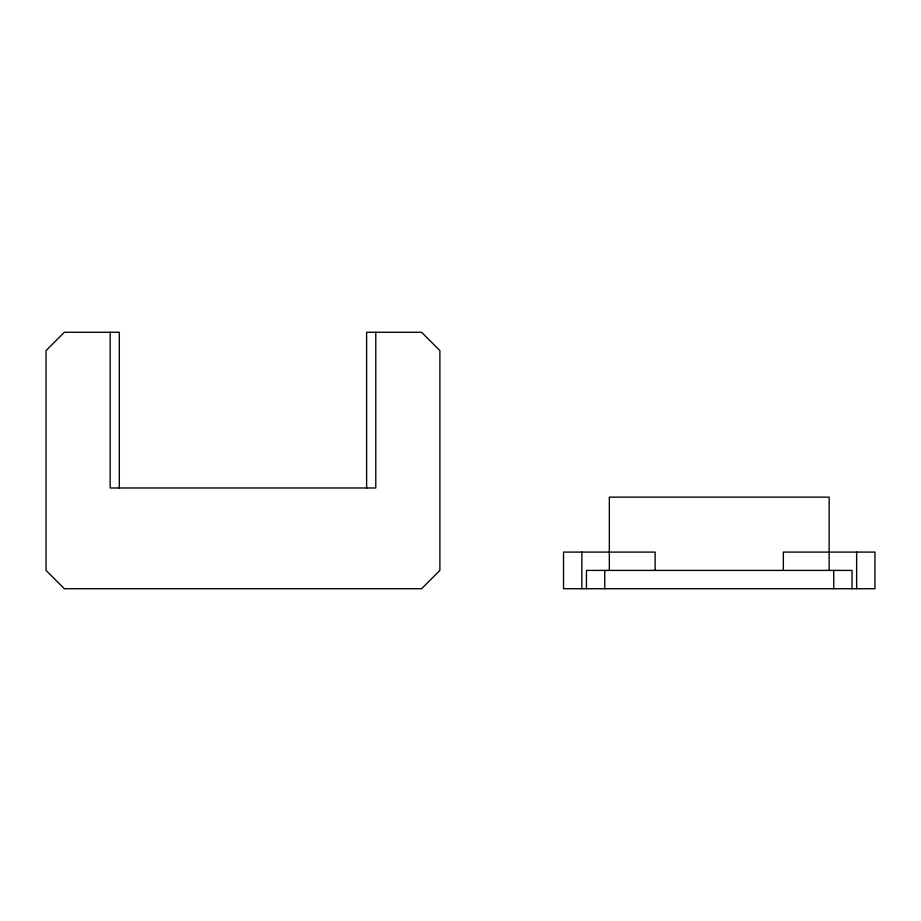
<?xml version="1.0" encoding="UTF-8"?>
<svg xmlns="http://www.w3.org/2000/svg" width="921" height="921" viewBox="0 0 921 921"><rect width="100%" height="100%" fill="white"/><g stroke="black" fill="none" stroke-linecap="round" stroke-linejoin="round"><path stroke-width="1.38" d="M856.634 552.093L856.634 588.726M852.052 588.726L852.052 570.41L586.435 570.41L586.435 588.726M833.735 570.41L833.735 588.726M829.153 570.41L829.153 497.133L609.334 497.133L609.334 570.41M783.357 570.41L783.357 552.093L874.95 552.093L874.95 588.726L563.537 588.726L563.537 552.093L655.13 552.093L655.13 570.41M604.752 570.41L604.752 588.726M581.853 552.093L581.853 588.726M375.78 332.274L375.78 487.98L110.163 487.98L110.163 332.274M366.616 488.268L366.616 332.274L421.576 332.274L439.893 350.59L439.893 570.41L421.576 588.726L64.366 588.726L46.05 570.41L46.05 350.59L64.366 332.274L119.327 332.274L119.327 488.268"/></g></svg>
